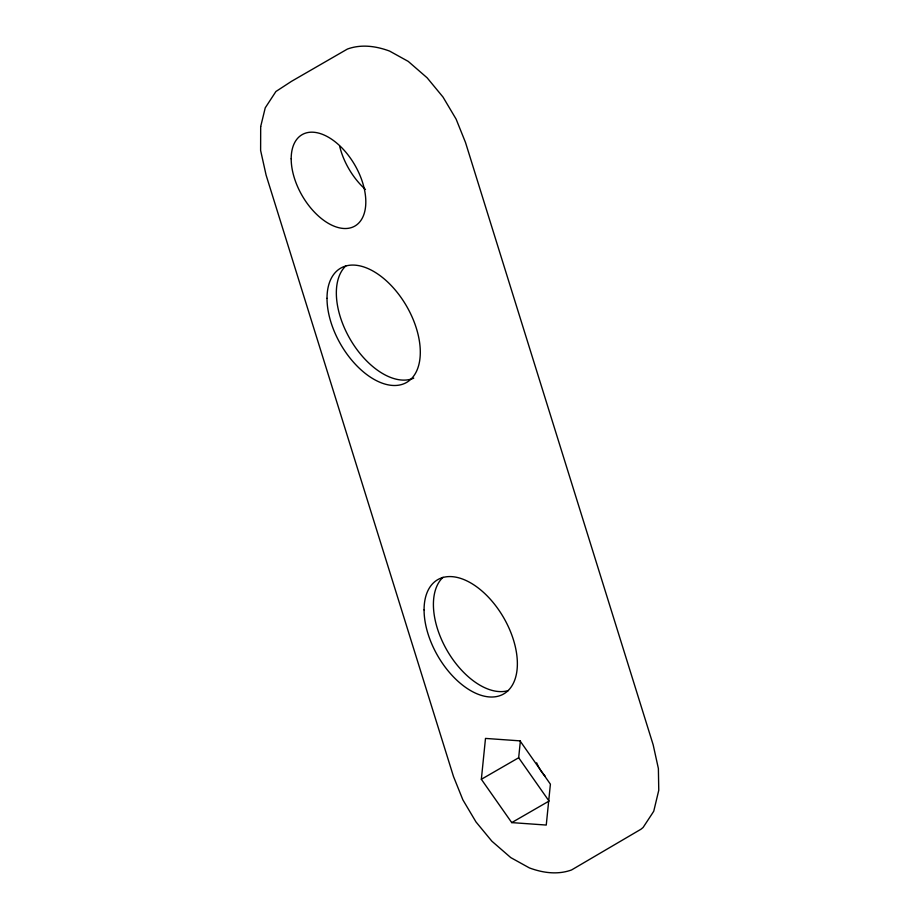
<?xml version="1.0" encoding="UTF-8"?>
<svg xmlns="http://www.w3.org/2000/svg" width="919" height="919" viewBox="0 0 919 919"><rect width="100%" height="100%" fill="white"/><g stroke="black" fill="none" stroke-linecap="round" stroke-linejoin="round"><path stroke-width="1.38" d="M481.349 779.289L485.496 738.416L520.028 740.863L550.401 784.183L546.254 825.055L511.734 822.608L481.349 779.289L518.672 757.75L520.384 740.84M511.734 822.608L549.045 801.069L518.672 757.75M508.437 690.537A65.961 38.081 60 0 1 447.071 650.457A65.961 38.081 60 0 1 443.038 577.27M413.745 378.146A65.961 38.081 60 0 1 351.104 340.811A65.961 38.081 60 0 1 345.981 265.752M365.475 189.463A52.774 30.465 60 0 1 339.651 146.236M545.22 776.256A27.708 15.991 60 0 1 539.338 768.192M538.752 767.147A27.708 15.991 60 0 1 536.662 762.804M260.686 126.558L260.617 150.463L266.108 175.127L453.492 776.509L462.877 799.852L475.973 821.919L491.872 841.195L510.757 857.599L529.401 867.915C542.957 872.935 557.661 874.991 571.561 869.96L640.934 829.248L643.093 827.491L652.387 813.349L653.765 811.155L658.762 790.283L658.383 768.537L653.179 744.849L465.508 142.491L456.123 119.148L443.027 97.081L427.128 77.805L408.243 61.401L389.599 51.085C376.043 46.065 361.339 44.009 347.439 49.04L291.472 81.354L275.907 91.509L265.235 107.845L260.686 126.558M291.185 158.803A52.774 30.465 60 0 0 347.152 228.44A52.774 30.465 60 0 0 347.152 153.806A52.774 30.465 60 0 0 291.185 158.803M327.015 298.353A65.961 38.081 60 0 0 396.974 385.394A65.961 38.081 60 0 0 396.974 292.104A65.961 38.081 60 0 0 327.015 298.353M424.073 609.871A65.961 38.081 60 0 0 494.043 696.912A65.961 38.081 60 0 0 494.043 603.622A65.961 38.081 60 0 0 424.073 609.871"/></g></svg>
